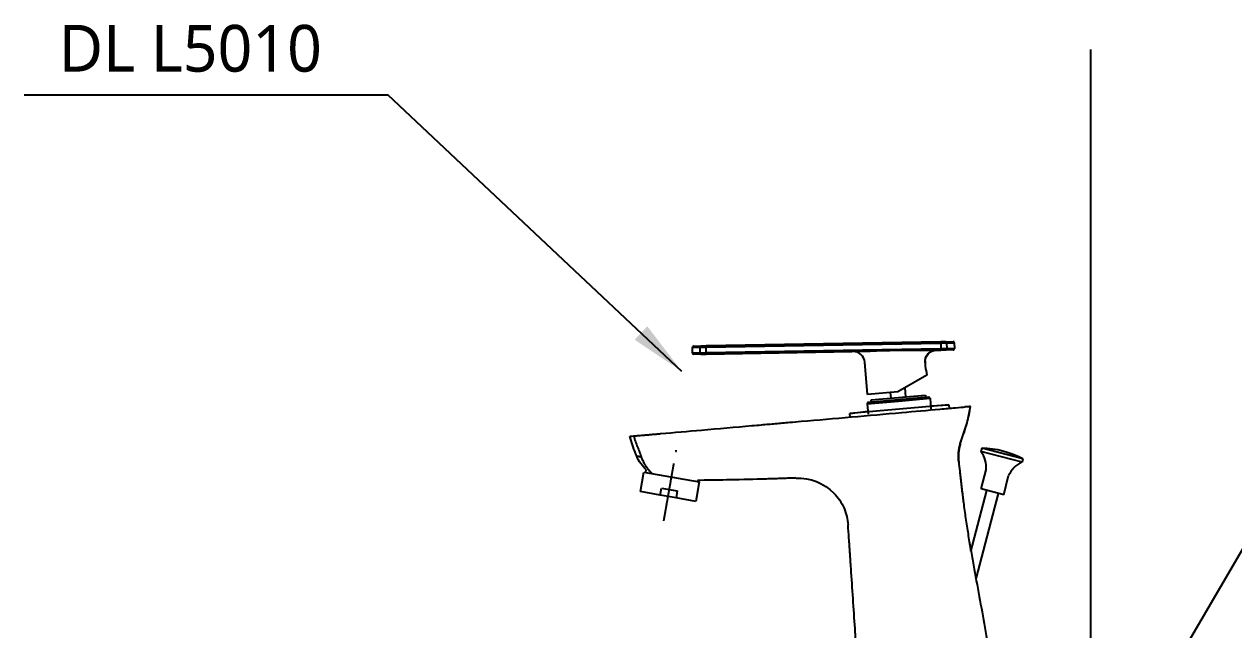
# Model space of a CAD drawing. Extents: x 0 to 6851, y 0 to 2100.
# Drawn here: x 5794 to 6312, y 938 to 1197 of the extents above; entities that cross this region are included whole.
import ezdxf

# ---------------------------------------------------------------- set-up
doc = ezdxf.new("R2010")
doc.units = 0
doc.header["$LTSCALE"] = 20
doc.header["$MEASUREMENT"] = 0
doc.linetypes.add('CENTER', pattern=[2, 1.25, -0.25, 0.25, -0.25])
doc.layers.get('0').update_dxf_attribs({"linetype": 'CONTINUOUS'})
doc.layers.add('1', color=1, linetype='CONTINUOUS')
doc.styles.get("Standard").update_dxf_attribs({"font": 'NanumGothic.ttf'})
doc.dimstyles.get("Standard").update_dxf_attribs({"dimtxt": 2.5, "dimasz": 2, "dimexe": 2, "dimexo": 1, "dimgap": 1.5, "dimtad": 1, "dimdec": 0, "dimlfac": 10, "dimrnd": 0.5, "dimzin": 0, "dimdsep": 46, "dimtxsty": 'Standard', "dimcen": 0, "dimclrt": 2, "dimadec": 0, "dimazin": 0, "dimtfac": 1, "dimtdec": 0, "dimtmove": 0, "dimatfit": 3, "dimfxl": 1, "dimtolj": 1, "dimtzin": 0, "dimarcsym": 0})

msp = doc.modelspace()

# ---------------------------------------------------------------- linework, layer by layer
for p, q in [((6203.92, 1015.53, -9.25), (6203.55, 1014.08, -9.25)), ((6221.54, 1010.97, -9.25), (6203.92, 1015.53, -9.25)), ((6221.17, 1009.52, -9.25), (6203.55, 1014.08, -9.25)), ((6221.54, 1010.97, -9.25), (6221.17, 1009.52, -9.25)), ((6203.64, 998.05, -9.25), (6205.76, 1006.28, -9.25)), ((6213.32, 995.54, -9.25), (6215.44, 1003.77, -9.25)), ((6199.32, 971.36, -9.25), (6206.06, 997.42, -9.25)), ((6210.9, 996.17, -9.25), (6201.44, 959.62, -9.25)), ((6213.32, 995.54, -9.25), (6203.64, 998.05, -9.25))]:
    msp.add_line(p, q)
for centre, radius, start, end in [((6202.49, 973.65, -9.25), 41.91, 62.9578, 88.0422), ((6194.92, 1007.41, -9.25), 10.9, 354.0117, 37.7045), ((6225.48, 999.51, -9.25), 10.9, 113.2955, 156.9883)]:
    msp.add_arc(centre, radius, start, end)
at = {"layer": '1'}
msp.add_line((6250.68, 165.42), (6250.68, 1186.06), dxfattribs=at)
at = {"layer": '1', "color": 7, "linetype": 'Continuous'}
for p, q in [((6080.08, 1058.66, -9.25), (6083.19, 1058.71, -9.25)), ((6080.12, 1056.16, -9.25), (6080.08, 1058.66, -9.25)), ((6080.57, 1059.17, -9.25), (6083.63, 1059.22, -9.25)), ((6083.19, 1058.71, -9.25), (6085.88, 1058.76, -9.25)), ((6083.19, 1058.71, -9.25), (6083.23, 1056.21, -9.25)), ((6085.87, 1059.26, -9.25), (6083.63, 1059.22, -9.25)), ((6186.35, 1061.01, -9.25), (6085.87, 1059.26, -9.25)), ((6085.87, 1059.26, -9.25), (6085.88, 1058.76, -9.25)), ((6085.88, 1058.76, -9.25), (6186.36, 1060.51, -9.25)), ((6085.92, 1056.26, -9.25), (6085.88, 1058.76, -9.25)), ((6186.41, 1058.01, -9.25), (6085.92, 1056.26, -9.25)), ((6085.93, 1055.76, -9.25), (6156.12, 1056.99, -9.25)), ((6177.5, 1057.36, -9.25), (6186.41, 1057.51, -9.25)), ((6188.59, 1061.05, -9.25), (6186.35, 1061.01, -9.25)), ((6186.35, 1061.01, -9.25), (6186.36, 1060.51, -9.25)), ((6186.36, 1060.51, -9.25), (6189.05, 1060.56, -9.25)), ((6186.36, 1060.51, -9.25), (6186.41, 1058.01, -9.25)), ((6189.1, 1058.06, -9.25), (6186.41, 1058.01, -9.25)), ((6186.41, 1057.51, -9.25), (6186.41, 1058.01, -9.25)), ((6186.41, 1057.51, -9.25), (6188.66, 1057.55, -9.25)), ((6188.59, 1061.05, -9.25), (6191.65, 1061.11, -9.25)), ((6191.72, 1057.61, -9.25), (6188.66, 1057.55, -9.25)), ((6189.05, 1060.56, -9.25), (6192.16, 1060.62, -9.25)), ((6189.1, 1058.06, -9.25), (6189.05, 1060.56, -9.25)), ((6192.21, 1058.12, -9.25), (6189.1, 1058.06, -9.25)), ((6192.16, 1060.62, -9.25), (6192.21, 1058.12, -9.25)), ((6083.23, 1056.21, -9.25), (6080.12, 1056.16, -9.25)), ((6083.69, 1055.72, -9.25), (6080.63, 1055.67, -9.25)), ((6085.92, 1056.26, -9.25), (6083.23, 1056.21, -9.25)), ((6083.69, 1055.72, -9.25), (6085.93, 1055.76, -9.25)), ((6085.93, 1055.76, -9.25), (6085.92, 1056.26, -9.25)), ((6155.05, 1038.51, -9.25), (6153.84, 1052.29, -9.25)), ((6180.42, 1046.81, -9.25), (6168, 1039.64, -9.25)), ((6180.33, 1047.79, -9.25), (6180.42, 1046.81, -9.25)), ((6171.01, 1041.38, -9.25), (6171.35, 1037.44, -9.25)), ((6168, 1039.64, -9.25), (6155.05, 1038.51, -9.25)), ((6168.3, 1036.17, -9.25), (6155.35, 1035.04, -9.25)), ((6156.61, 1036.15, -9.25), (6179.82, 1038.18, -9.25)), ((6156.7, 1035.15, -9.25), (6156.61, 1036.15, -9.25)), ((6165.08, 1036.89, -9.25), (6164.86, 1039.37, -9.25)), ((6181.25, 1037.3, -9.25), (6168.3, 1036.17, -9.25)), ((6168.3, 1036.17, -9.25), (6168.34, 1035.67, -9.25)), ((6168.34, 1035.67, -9.25), (6181.79, 1036.85, -9.25)), ((6179.82, 1038.18, -9.25), (6179.91, 1037.18, -9.25)), ((6181.79, 1036.85, -9.25), (6182.19, 1032.36, -9.25)), ((6189.87, 1034.04, -9.25), (6147.43, 1030.33, -9.25)), ((6147.43, 1030.33, -9.25), (6155.17, 1031.34, -9.25)), ((6154.9, 1034.49, -9.25), (6168.34, 1035.67, -9.25)), ((6154.9, 1034.49, -9.25), (6155.29, 1030.01, -9.25)), ((6182.07, 1033.69, -9.25), (6189.87, 1034.04, -9.25)), ((6189.87, 1034.04, -9.25), (6190, 1032.56, -9.25)), ((6147.56, 1028.84, -9.25), (6147.43, 1030.33, -9.25)), ((6057.84, 996.92, -9.25), (6059.31, 1005.29, -9.25)), ((6059.31, 1005.29, -9.25), (6082.95, 1001.12, -9.25)), ((6060.1, 1005.15, -9.25), (6060.29, 1006.21, -9.25)), ((6082.95, 1001.12, -9.25), (6081.47, 992.75, -9.25)), ((6082.24, 1001.73, -9.25), (6082.16, 1001.26, -9.25)), ((6066.28, 995.43, -9.25), (6057.84, 996.92, -9.25)), ((6066.28, 995.43, -9.25), (6066.8, 998.39, -9.25)), ((6073.03, 994.24, -9.25), (6066.28, 995.43, -9.25)), ((6066.8, 998.39, -9.25), (6073.55, 997.2, -9.25)), ((6073.55, 997.2, -9.25), (6073.03, 994.24, -9.25)), ((6081.47, 992.75, -9.25), (6073.03, 994.24, -9.25))]:
    msp.add_line(p, q, dxfattribs=at)
at = {"layer": '1', "color": 3}
msp.add_line((6334.93, 1005.45, -9.25), (6275.18, 903.4, -9.25), dxfattribs=at)
at = {"layer": '1', "color": 7, "linetype": 'Continuous'}
for centre, radius, start, end in [((6080.58, 1058.67, -9.25), 0.5, 91, 181.0002), ((6148.86, 1051.86, -9.25), 5, 4.7602, 91), ((6191.66, 1060.61, -9.25), 0.5, 1.0002, 91), ((6191.71, 1058.11, -9.25), 0.5, 271, 1.0002), ((6080.62, 1056.17, -9.25), 0.5, 181.0002, 271), ((6181.3, 1036.8, -9.25), 0.5, 5.0001, 95.0001), ((6155.39, 1034.54, -9.25), 0.5, 95.0001, 185.0001), ((6215.47, 1011.8, -9.25), 21.5, 165.6453, 185.9285)]:
    msp.add_arc(centre, radius, start, end, dxfattribs=at)
at = {"layer": '1', "color": 7, "linetype": 'Continuous', "extrusion": (0, 0, -1)}
msp.add_arc((-6071.9, 1018.63, 9.25), 17, 313.0775, 337.3249, dxfattribs=at)
for centre, major_axis, ratio, start_param, end_param in [((6083.64, 1058.72, -9.25), (-0.009, 0.5), 0.896618, 4.712389, 6.283185), ((6184.55, 1052.48, -9.25), (-0.09, 5), 0.978413, 4.644078, 6.283185), ((6184.71, 1052.48, -9.25), (0.09, -5), 0.999997, 1.661177, 3.141788), ((6188.6, 1060.55, -9.25), (0.009, -0.5), 0.896618, 3.141593, 4.712389), ((6188.65, 1058.05, -9.25), (0.009, -0.5), 0.896618, 4.712389, 6.283185), ((6083.68, 1056.22, -9.25), (-0.009, 0.5), 0.896618, 3.141593, 4.712389), ((6215.47, 1011.8, -9.25), (-20.72, 5.74), 0.999735, 5.90924, 6.283198), ((6215.47, 1011.8, -9.25), (20.72, -5.74), 0.999735, 3.138968, 3.239203), ((6215.47, 1011.8, -9.25), (-20.72, 5.74), 0.999735, 0.000013, 0.09761), ((6125.24, 981.27, -9.25), (-19.98, 7.94), 1, 1.153489, 1.989306)]:
    msp.add_ellipse(centre, major_axis=major_axis, ratio=ratio, start_param=start_param, end_param=end_param, dxfattribs=at)
at = {"layer": '1', "color": 7, "linetype": 'Continuous'}
for points, knots in [([(6177.5, 1057.36, -9.25), (6176.16, 1057.34, -9.25), (6174.81, 1057.33, -9.25), (6171.82, 1057.33, -9.25), (6170.19, 1057.33, -9.25), (6167.98, 1057.3, -9.25), (6167.41, 1057.3, -9.25), (6165.75, 1057.27, -9.25), (6164.66, 1057.24, -9.25), (6162.02, 1057.16, -9.25), (6160.47, 1057.11, -9.25), (6157.98, 1057.03, -9.25), (6157.05, 1057, -9.25), (6156.12, 1056.99, -9.25)], [0, 0, 0, 0, 0.189442, 0.189442, 0.41846, 0.41846, 0.499035, 0.499035, 0.651444, 0.651444, 0.869304, 0.869304, 1, 1, 1, 1]), ([(6179.72, 1052.87, -9.25), (6179.71, 1052.71, -9.25), (6179.7, 1052.53, -9.25), (6179.68, 1052.24, -9.25), (6179.68, 1052.15, -9.25), (6179.68, 1052.05, -9.25)], [0, 0, 0, 0, 0.685434, 0.685434, 1, 1, 1, 1]), ([(6179.68, 1052.05, -9.25), (6179.68, 1051.85, -9.25), (6179.68, 1051.62, -9.25), (6179.7, 1051.07, -9.25), (6179.72, 1050.73, -9.25), (6179.79, 1050.07, -9.25), (6179.84, 1049.75, -9.25), (6179.95, 1049.17, -9.25), (6180.02, 1048.89, -9.25), (6180.14, 1048.42, -9.25), (6180.19, 1048.22, -9.25), (6180.28, 1047.92, -9.25), (6180.32, 1047.82, -9.25), (6180.33, 1047.76, -9.25), (6180.34, 1047.75, -9.25), (6180.34, 1047.75, -9.25)], [0, 0, 0, 0, 0.114939, 0.114939, 0.279354, 0.279354, 0.440312, 0.440312, 0.602681, 0.602681, 0.769066, 0.769066, 0.935927, 0.935927, 1, 1, 1, 1]), ([(6121.7, 1026.58, -9.25), (6123.32, 1026.72, -9.25), (6132.14, 1027.49, -9.25), (6148.15, 1028.89, -9.25), (6167.98, 1030.63, -9.25), (6180.61, 1031.73, -9.25), (6186.04, 1032.21, -9.25)], [0, 0, 0, 0, 0.075728, 0.411101, 0.746475, 1, 1, 1, 1]), ([(6186.04, 1032.21, -9.25), (6188.37, 1032.41, -9.25), (6190.67, 1032.61, -9.25), (6194.59, 1032.96, -9.25), (6196.07, 1033.09, -9.25), (6196.71, 1033.14, -9.25)], [0, 0, 0, 0, 0.5, 0.5, 1, 1, 1, 1]), ([(6195.41, 1019.53, -9.25), (6196.26, 1021.74, -9.25), (6197.01, 1024.01, -9.25), (6198.26, 1028.63, -9.25), (6198.77, 1030.98, -9.25), (6199.16, 1033.36, -9.25)], [0, 0, 0, 0, 0.496999, 0.496999, 1, 1, 1, 1]), ([(6195.41, 1019.53, -9.25), (6195.83, 1020.69, -9.25), (6196.81, 1023.35, -9.25), (6198.14, 1027.95, -9.25), (6198.8, 1031.44, -9.25), (6199.16, 1033.36, -9.25)], [0, 0, 0, 0, 0.258132, 0.59147, 1, 1, 1, 1]), ([(6199.16, 1033.36, -9.25), (6199.16, 1033.36, -9.25), (6199.16, 1033.36, -9.25), (6199.05, 1033.35, -9.25), (6198.54, 1033.3, -9.25), (6197.35, 1033.2, -9.25), (6197.05, 1033.17, -9.25), (6196.71, 1033.14, -9.25)], [0, 0, 0, 0, 0.08327, 0.08327, 0.791492, 0.791492, 1, 1, 1, 1]), ([(6066.44, 1021.75, -9.25), (6072.28, 1022.26, -9.25), (6085.31, 1023.4, -9.25), (6099.7, 1024.66, -9.25), (6108.25, 1025.4, -9.25), (6109.61, 1025.52, -9.25)], [0, 0, 0, 0, 0.40612, 0.905778, 1, 1, 1, 1]), ([(6109.61, 1025.52, -9.25), (6110.62, 1025.61, -9.25), (6112.63, 1025.79, -9.25), (6114.65, 1025.96, -9.25), (6116.66, 1026.14, -9.25), (6118.68, 1026.32, -9.25), (6120.69, 1026.49, -9.25), (6121.7, 1026.58, -9.25)], [0, 0, 0, 0, 0.25, 0.5, 0.5, 0.75, 1, 1, 1, 1]), ([(6056.21, 1012.08, -9.25), (6056.03, 1012.51, -9.25), (6054.9, 1015.29, -9.25), (6053.95, 1018.15, -9.25), (6053.29, 1020.59, -9.25)], [0, 0, 0, 0, 0.156198, 1, 1, 1, 1]), ([(6054.91, 1020.74, -9.25), (6054.98, 1020.74, -9.25), (6055.15, 1020.76, -9.25), (6055.61, 1020.8, -9.25), (6056.38, 1020.87, -9.25), (6057.59, 1020.97, -9.25), (6059.05, 1021.1, -9.25), (6060.71, 1021.24, -9.25), (6062.53, 1021.4, -9.25), (6064.45, 1021.57, -9.25), (6065.78, 1021.69, -9.25), (6066.44, 1021.75, -9.25)], [0, 0, 0, 0, 0.0625, 0.125, 0.25, 0.375001, 0.500001, 0.625002, 0.750002, 0.875003, 1, 1, 1, 1]), ([(6054.91, 1020.74, -9.25), (6055.03, 1020.35, -9.25), (6055.27, 1019.58, -9.25), (6055.78, 1018.05, -9.25), (6056.47, 1016.16, -9.25), (6057.2, 1014.29, -9.25), (6057.78, 1012.82, -9.25), (6058.07, 1012.1, -9.25), (6058.21, 1011.75, -9.25)], [0, 0, 0, 0, 0.125141, 0.250269, 0.500039, 0.749324, 0.878915, 1, 1, 1, 1]), ([(6058.21, 1011.75, -9.25), (6057.94, 1011.79, -9.25), (6057.42, 1011.87, -9.25), (6056.87, 1011.96, -9.25), (6056.48, 1012.03, -9.25), (6056.26, 1012.07, -9.25), (6056.23, 1012.08, -9.25), (6056.21, 1012.08, -9.25)], [0, 0, 0, 0, 0.213571, 0.420827, 0.621286, 0.814487, 1, 1, 1, 1]), ([(6062.87, 1004.62, -9.25), (6062.81, 1004.68, -9.25), (6062.6, 1004.86, -9.25), (6062.27, 1005.18, -9.25), (6061.88, 1005.6, -9.25), (6061.48, 1006.04, -9.25), (6061.1, 1006.53, -9.25), (6060.78, 1006.96, -9.25), (6060.52, 1007.32, -9.25), (6060.33, 1007.6, -9.25), (6060.14, 1007.89, -9.25), (6059.96, 1008.19, -9.25), (6059.77, 1008.5, -9.25), (6059.53, 1008.92, -9.25), (6059.23, 1009.48, -9.25), (6058.88, 1010.18, -9.25), (6058.55, 1010.91, -9.25), (6058.33, 1011.44, -9.25), (6058.21, 1011.73, -9.25), (6058.21, 1011.75, -9.25)], [0, 0, 0, 0, 0.041033, 0.120442, 0.19985, 0.279258, 0.358666, 0.438074, 0.477778, 0.517483, 0.557187, 0.596891, 0.636595, 0.676299, 0.755707, 0.835115, 0.914523, 0.993932, 1, 1, 1, 1]), ([(6194.09, 1009.58, -9.25), (6194.22, 1008.29, -9.25), (6194.42, 1006.44, -9.25), (6194.68, 1004.03, -9.25), (6194.84, 1002.63, -9.25), (6194.96, 1001.51, -9.25), (6195.09, 1000.38, -9.25), (6195.26, 998.98, -9.25), (6195.46, 997.3, -9.25), (6195.67, 995.61, -9.25), (6195.88, 993.93, -9.25), (6196.31, 990.57, -9.25), (6197, 985.53, -9.25), (6197.86, 979.94, -9.25), (6198.5, 976.04, -9.25), (6198.89, 973.81, -9.25), (6199.28, 971.58, -9.25), (6199.77, 968.8, -9.25), (6200.98, 962.13, -9.25), (6202.84, 952.12, -9.25), (6204.89, 941.01, -9.25), (6206.46, 932.1, -9.25), (6207.24, 927.65, -9.25), (6207.64, 925.42, -9.25)], [0, 0, 0, 0, 0.045536, 0.065421, 0.085305, 0.095248, 0.10519, 0.125075, 0.144959, 0.164844, 0.184729, 0.204613, 0.284152, 0.363691, 0.40346, 0.423345, 0.443229, 0.482999, 0.522768, 0.681845, 0.840923, 0.920461, 1, 1, 1, 1]), ([(6111.64, 1002.31, -9.25), (6106.51, 1002.16, -9.25), (6101.38, 1002.03, -9.25), (6091.97, 1001.85, -9.25), (6087.69, 1001.79, -9.25), (6083.42, 1001.75, -9.25)], [0, 0, 0, 0, 0.545544, 0.545544, 1, 1, 1, 1]), ([(6123.78, 1002.73, -9.25), (6122.77, 1002.69, -9.25), (6120.75, 1002.62, -9.25), (6118.72, 1002.54, -9.25), (6116.7, 1002.47, -9.25), (6114.68, 1002.41, -9.25), (6112.65, 1002.34, -9.25), (6111.64, 1002.31, -9.25)], [0, 0, 0, 0, 0.25, 0.5, 0.5, 0.75, 1, 1, 1, 1]), ([(6140.61, 996.3, -9.25), (6142.48, 994.4, -9.25), (6143.96, 992.15, -9.25), (6145.98, 987.49, -9.25), (6146.53, 985.07, -9.25), (6146.69, 982.78, -9.25)], [0, 0, 0, 0, 0.5, 0.5, 1, 1, 1, 1]), ([(6150.52, 925.42, -9.25), (6150.37, 927.57, -9.25), (6150.09, 931.87, -9.25), (6149.52, 940.46, -9.25), (6148.81, 951.19, -9.25), (6148.16, 960.86, -9.25), (6147.74, 967.3, -9.25), (6147.56, 969.98, -9.25), (6147.42, 972.13, -9.25), (6147.27, 974.28, -9.25), (6147.03, 977.83, -9.25), (6146.83, 980.84, -9.25), (6146.69, 982.78, -9.25)], [0, 0, 0, 0, 0.112309, 0.224617, 0.449235, 0.673852, 0.730007, 0.786161, 0.814238, 0.842315, 0.89847, 1, 1, 1, 1])]:
    msp.add_open_spline(points, degree=3, knots=knots, dxfattribs=at)
for points, degree in [([(6053.29, 1020.59, -9.25), (6053.29, 1020.59, -9.25), (6053.83, 1020.64, -9.25), (6054.91, 1020.74, -9.25)], 3), ([(6194.75, 1017.54, -9.25), (6194.64, 1017.13, -9.25)], 1), ([(6083.42, 1001.74, -9.25), (6083.03, 1001.74, -9.25), (6082.64, 1001.74, -9.25), (6082.24, 1001.73, -9.25)], 3), ([(6124.4, 1002.76, -9.25), (6124.19, 1002.75, -9.25), (6123.99, 1002.74, -9.25), (6123.78, 1002.73, -9.25)], 3)]:
    msp.add_open_spline(points, degree=degree, dxfattribs=at)
at = {"layer": '1', "color": 1, "linetype": 'CENTER'}
msp.add_open_spline([(6067.81, 984.39, -9.25), (6068.68, 989.32, -9.25), (6073.15, 1014.66, -9.25)], degree=1, knots=[0, 0, 0.162682, 1, 1], dxfattribs=at)

# ---------------------------------------------------------------- texts
at = {"layer": '1', "color": 2, "insert": (5865.08, 1186.46, -9.25), "char_height": 20, "attachment_point": 5}
msp.add_mtext('DL L5010', dxfattribs=at)

# ---------------------------------------------------------------- leaders
at = {"layer": '1'}
msp.add_leader([(6075.52, 1048.36, -9.25), (5949.76, 1166.54, -9.25), (5793.95, 1166.54, -9.25)], dimstyle='Standard', override={"dimscale": 1.2, "dimtxt": 20, "dimasz": 20, "dimexe": 10, "dimexo": 0, "dimgap": 10, "dimtad": 0, "dimlfac": 1, "dimzin": 8, "dimclrd": 3, "dimclre": 3}, dxfattribs=at)

doc.saveas('drawing.dxf')
